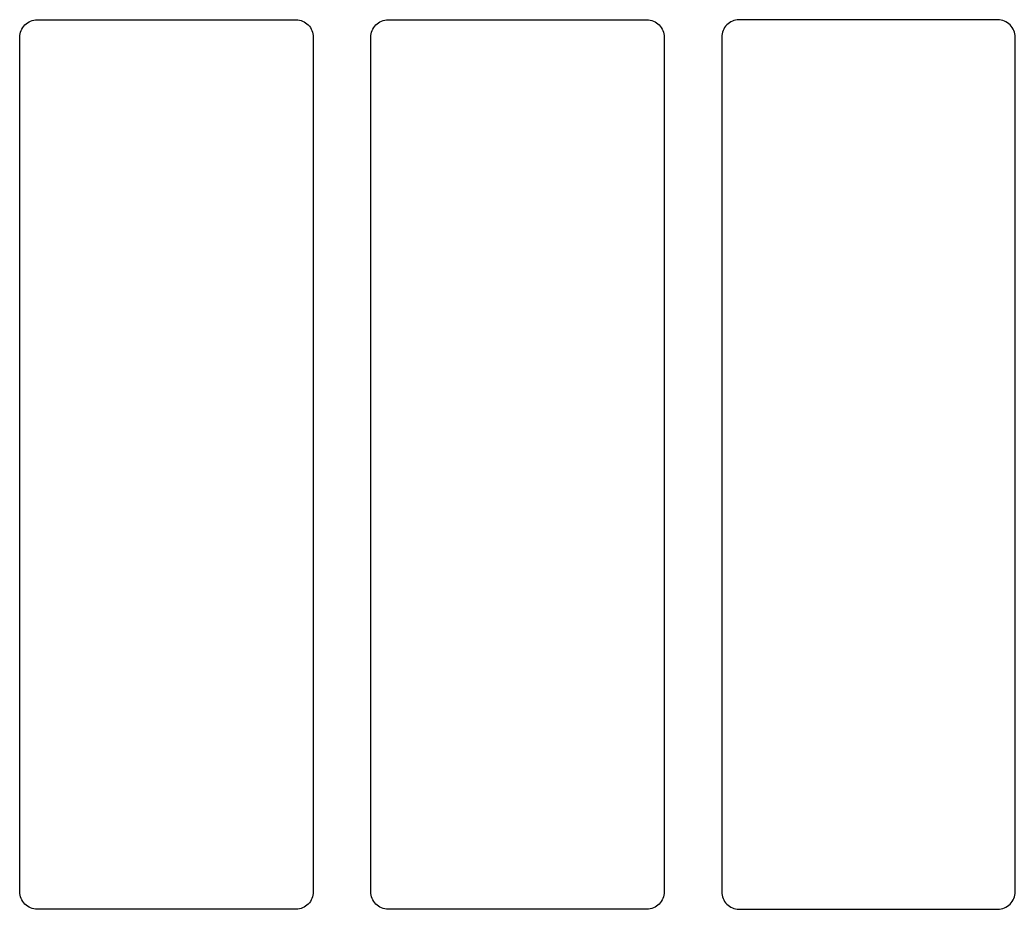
# Model space of a CAD drawing. Header units: millimetres. Extents: x 45 to 391, y 38 to 346.
import ezdxf

# ---------------------------------------------------------------- set-up
doc = ezdxf.new("R2010")
doc.units = ezdxf.units.MM
doc.header["$MEASUREMENT"] = 0
doc.layers.add('Line Engrave 5mm', color=3, linetype='Continuous', true_color=0x00ff00)

msp = doc.modelspace()

# ---------------------------------------------------------------- linework, layer by layer
at = {"layer": 'Line Engrave 5mm'}
for points in [[(45, 43.5), (45, 340.5, -0.414214), (51, 346.5), (141, 346.5, -0.414214), (147, 340.5), (147, 43.5, -0.414214), (141, 37.5), (51, 37.5, -0.414214), (45, 43.5)], [(167, 43.5), (167, 340.5, -0.414214), (173, 346.5), (263, 346.5, -0.414214), (269, 340.5), (269, 43.5, -0.414214), (263, 37.5), (173, 37.5, -0.414214), (167, 43.5)], [(391, 43.5), (391, 340.5, 0.414214), (385, 346.5), (295, 346.5, 0.414214), (289, 340.5), (289, 43.5, 0.414214), (295, 37.5), (385, 37.5, 0.414214), (391, 43.5)]]:
    msp.add_lwpolyline(points, format="xyb", dxfattribs=at)

doc.saveas('drawing.dxf')
